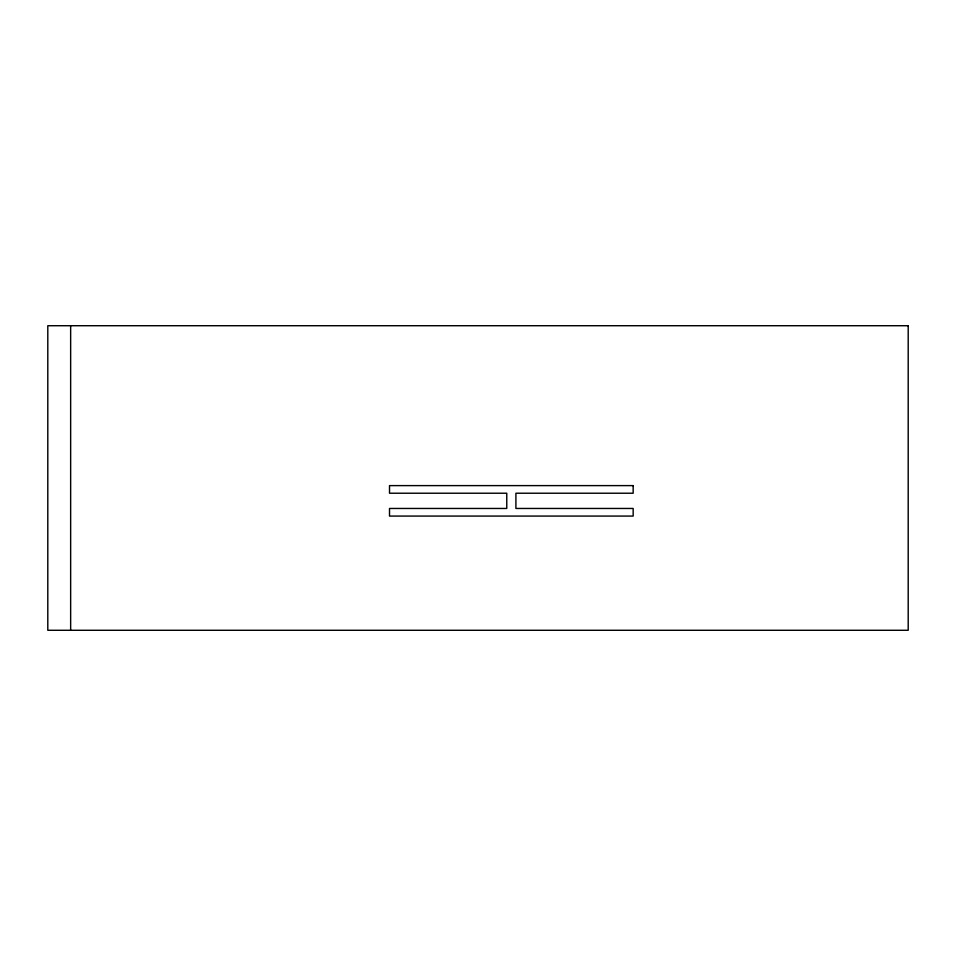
<?xml version="1.0" encoding="UTF-8"?>
<svg xmlns="http://www.w3.org/2000/svg" width="956" height="956" viewBox="0 0 956 956"><rect width="100%" height="100%" fill="white"/><g stroke="black" fill="none" stroke-linecap="round" stroke-linejoin="round"><path stroke-width="1.43" d="M70.648 325.721L70.648 630.279M908.2 325.721L47.8 325.721L47.8 630.279L908.2 630.279L908.2 325.721M633.159 485.612L389.51 485.612L389.51 493.224L506.764 493.224L506.764 508.461L389.51 508.461L389.51 516.073L633.159 516.073L633.159 508.461L515.905 508.461L515.905 493.224L633.159 493.224L633.159 485.612"/></g></svg>
